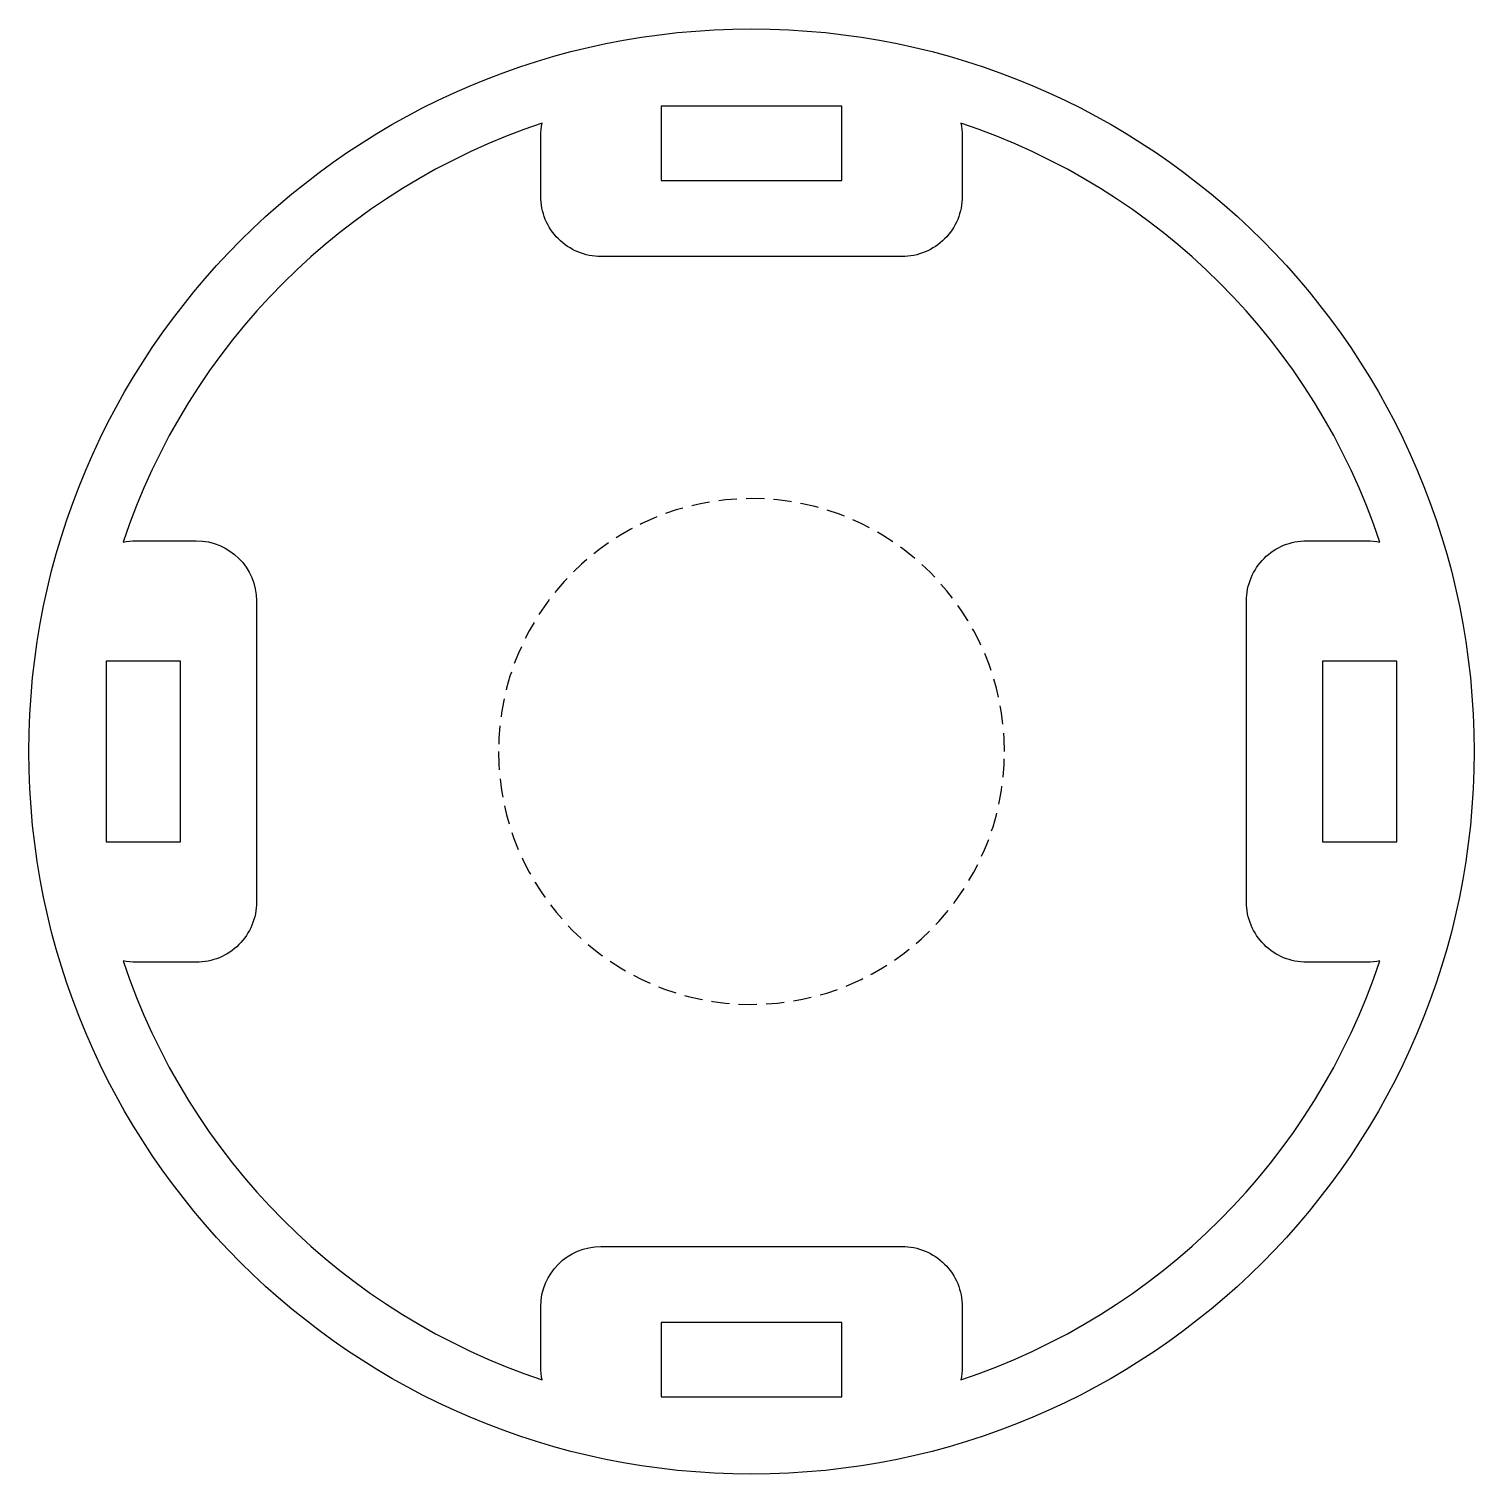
# Model space of a CAD drawing. Extents: x 92 to 212, y 92 to 212.
import ezdxf

# ---------------------------------------------------------------- set-up
doc = ezdxf.new("R2010")
doc.units = 0
doc.header["$LTSCALE"] = 3.04
doc.header["$MEASUREMENT"] = 0
doc.linetypes.add('DASHED', pattern=[0.75, 0.5, -0.25])
doc.layers.get('0').update_dxf_attribs({"linetype": 'CONTINUOUS'})
for name, color, linetype in [('CUT_FIRST', 94, 'CONTINUOUS'), ('CUT_MIDWAY', 5, 'CONTINUOUS'), ('CUT_OUTER', 10, 'CONTINUOUS')]:
    doc.layers.add(name, color=color, linetype=linetype)

msp = doc.modelspace()

# ---------------------------------------------------------------- linework, layer by layer
at = {"color": 251, "linetype": 'DASHED'}
msp.add_lwpolyline([(131, 152, -1), (173, 152, -1)], format="xyb", close=True, dxfattribs=at)
at = {"layer": 'CUT_FIRST', "linetype": 'CONTINUOUS'}
for points in [[(144.5, 199.415), (159.5, 199.415), (159.5, 205.585), (144.5, 205.585)], [(98.415, 159.5), (98.415, 144.5), (104.585, 144.5), (104.585, 159.5)], [(199.415, 159.5), (199.415, 144.5), (205.585, 144.5), (205.585, 159.5)], [(144.5, 98.414999), (159.5, 98.414999), (159.5, 104.584999), (144.5, 104.584999)]]:
    msp.add_lwpolyline(points, close=True, dxfattribs=at)
at = {"layer": 'CUT_MIDWAY', "linetype": 'CONTINUOUS'}
msp.add_lwpolyline([(204.181188, 169.381704, 0.236177), (169.381704, 204.181188, -0.054544), (169.5, 203.099999), (169.5, 198.1, -0.414214), (164.5, 193.1), (139.499999, 193.1, -0.414214), (134.499999, 198.1), (134.499999, 203.099999, -0.054543), (134.618296, 204.181188, 0.236177), (99.818812, 169.381705, -0.054544), (100.9, 169.500001), (105.899999, 169.500001, -0.414213), (110.899999, 164.500001), (110.899999, 139.5, -0.414214), (105.899999, 134.5), (100.9, 134.5, -0.054544), (99.818812, 134.618296, 0.236177), (134.618295, 99.818812, -0.054544), (134.499999, 100.9), (134.499999, 105.899999, -0.414213), (139.499999, 110.899999), (164.5, 110.899999, -0.414214), (169.5, 105.899999), (169.5, 100.9, -0.054544), (169.381704, 99.818812, 0.236177), (204.181188, 134.618296, -0.054544), (203.099999, 134.5), (198.1, 134.5, -0.414214), (193.1, 139.5), (193.1, 164.500001, -0.414214), (198.1, 169.500001), (203.099999, 169.500001, -0.054543)], format="xyb", close=True, dxfattribs=at)
at = {"layer": 'CUT_OUTER', "linetype": 'CONTINUOUS'}
msp.add_lwpolyline([(92, 152, -1), (212, 152, -1)], format="xyb", close=True, dxfattribs=at)

doc.saveas('drawing.dxf')
